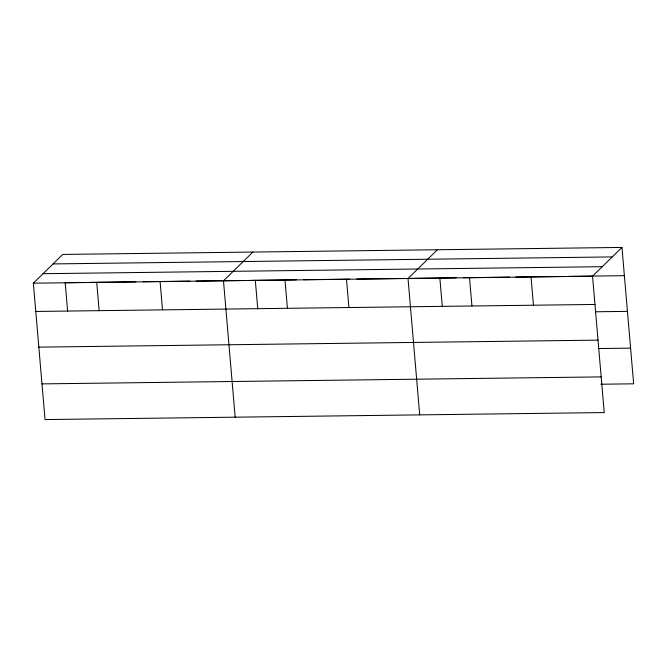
<?xml version="1.0" encoding="UTF-8"?>
<svg xmlns="http://www.w3.org/2000/svg" width="667" height="667" viewBox="0 0 667 667"><rect width="100%" height="100%" fill="white"/><g stroke="black" fill="none" stroke-linecap="round" stroke-linejoin="round"><path stroke-width="1" d="M621.961 247.432L592.538 276.188L604.235 412.565L45.039 419.568L33.35 283.192L62.765 254.435L621.961 247.432L633.65 383.808L600.842 384.225M252.893 252.051L223.478 280.807L235.168 417.192M437.427 249.741L408.012 278.498L419.701 414.874M53.06 263.924L612.248 256.92M43.055 273.703L602.251 266.7M82.85 282.475L65.191 282.7L67.634 311.239M90.12 282.383L135.835 281.816M143.113 281.724L189.862 281.14M196.098 281.057L242.846 280.474M250.117 280.382L296.323 279.807M303.502 279.715L349.633 279.139M356.812 279.048L402.943 278.473M410.122 278.381L456.253 277.797M463.423 277.714L509.563 277.13M515.708 277.055L562.873 276.463M569.018 276.388L624.379 275.696M33.35 283.192L592.538 276.188M35.776 311.456L594.964 304.452M595.656 311.772L627.439 311.372M38.828 347.132L598.024 340.128M598.808 348.533L630.59 348.132M41.979 383.892L601.175 376.888M531.032 276.955L533.45 305.219M469.518 277.73L471.944 305.995M439.845 278.006L442.296 306.545M346.498 279.265L348.924 307.537M284.984 280.04L287.41 308.304M255.311 280.315L257.762 308.863M160.097 281.599L162.523 309.863M96.723 282.399L99.15 310.664"/></g></svg>
